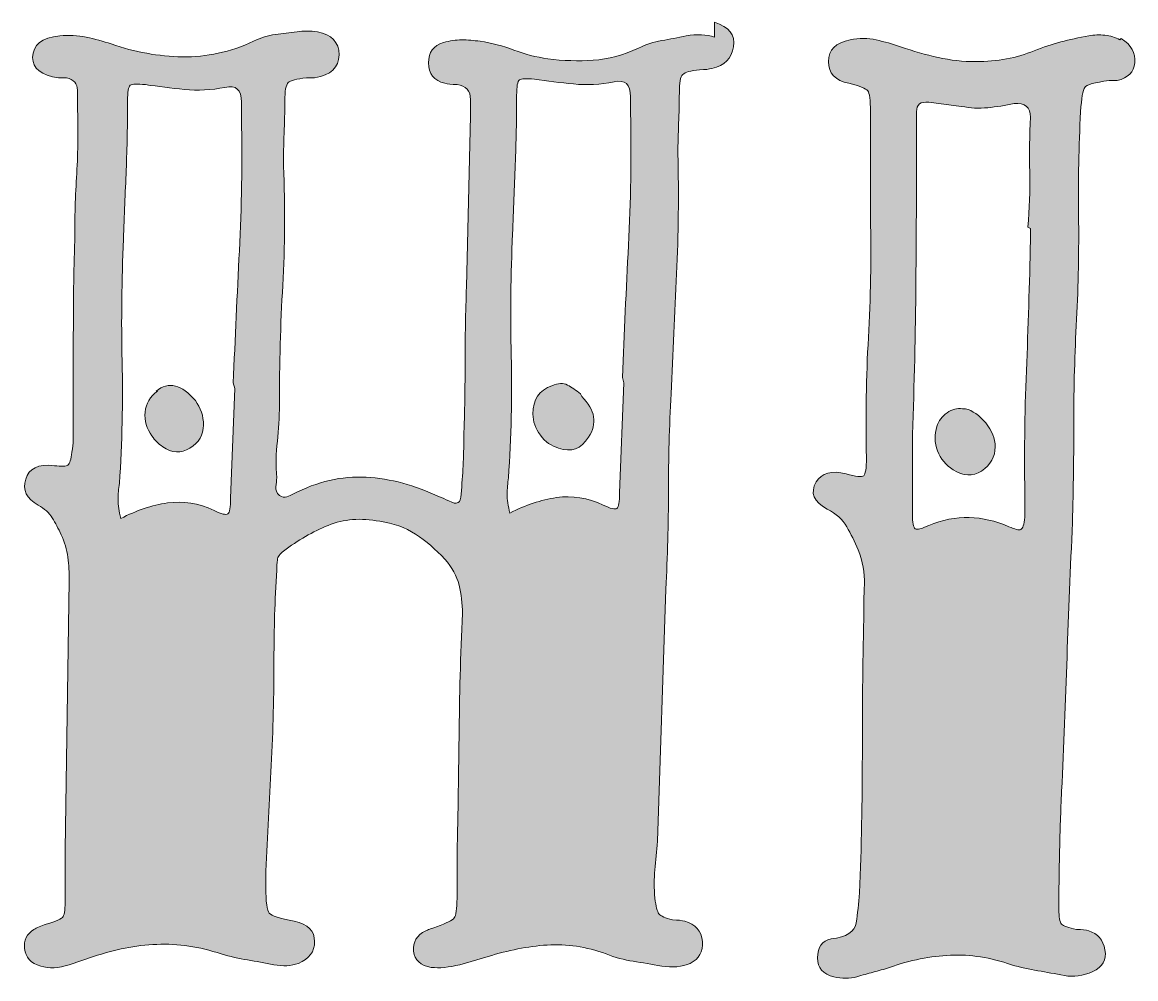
# Model space of a CAD drawing. Header units: inches. Extents: x 29 to 1051, y -1025 to -55.
# Drawn here: x 836.5 to 932.3, y -629.7 to -547.5 of the extents above; entities that cross this region are included whole.
import ezdxf

# ---------------------------------------------------------------- set-up
doc = ezdxf.new("R2010")
doc.units = ezdxf.units.IN
doc.header["$MEASUREMENT"] = 0
doc.layers.add('Layer 1', color=7, linetype='Continuous')

# ---------------------------------------------------------------- blocks, each defined once
blk = doc.blocks.new('block 2')
at = {"layer": 'Layer 1', "true_color": 0x71020c}
h = blk.add_hatch(color=16, dxfattribs=at)
h.dxf.hatch_style = 2
edge = h.paths.add_edge_path()
edge.add_spline(control_points=[(858.2, -628.531), (858.977, -628.688), (859.676, -628.647), (860.298, -628.413), (861.231, -628.026), (861.699, -627.404), (861.699, -626.549), (861.699, -625.616), (861.116, -625.032), (859.948, -624.798), (858.705, -624.567), (857.984, -624.332), (857.791, -624.098), (857.597, -623.867), (857.5, -623.127), (857.5, -621.885), (857.5, -621.885), (857.5, -620.483), (857.5, -620.483), (857.656, -617.452), (857.809, -614.42), (857.965, -611.389), (858.122, -608.357), (858.2, -605.323), (858.2, -602.291), (858.2, -600.971), (858.218, -599.688), (858.259, -598.445), (858.296, -597.2), (858.356, -595.92), (858.434, -594.596), (858.434, -594.287), (858.452, -593.993), (858.49, -593.722), (858.531, -593.45), (858.705, -593.197), (859.014, -592.963), (860.26, -592.03), (861.54, -591.293), (862.864, -590.746), (864.184, -590.203), (865.664, -590.088), (867.297, -590.397), (868.461, -590.553), (869.492, -590.921), (870.385, -591.505), (871.277, -592.089), (872.114, -592.807), (872.895, -593.662), (873.516, -594.362), (873.922, -595.102), (874.118, -595.879), (874.312, -596.656), (874.409, -597.471), (874.409, -598.327), (874.253, -601.904), (874.156, -605.46), (874.118, -608.997), (874.078, -612.535), (874.019, -616.094), (873.944, -619.668), (873.944, -619.668), (873.944, -622.815), (873.944, -622.815), (873.944, -623.749), (873.866, -624.314), (873.709, -624.507), (873.553, -624.704), (873.048, -624.957), (872.192, -625.266), (871.727, -625.422), (871.415, -625.537), (871.262, -625.616), (870.481, -626.006), (870.132, -626.59), (870.21, -627.364), (870.288, -628.141), (870.794, -628.609), (871.727, -628.762), (872.426, -628.844), (873.244, -628.762), (874.175, -628.531), (874.175, -628.531), (876.625, -627.832), (876.625, -627.832), (878.333, -627.289), (880.025, -626.955), (881.699, -626.839), (883.369, -626.724), (885.061, -626.977), (886.772, -627.598), (887.546, -627.91), (888.323, -628.122), (889.104, -628.238), (889.878, -628.357), (890.696, -628.494), (891.551, -628.647), (892.485, -628.803), (893.3, -628.725), (894.002, -628.413), (894.776, -628.026), (895.126, -627.404), (895.051, -626.549), (894.973, -625.616), (894.467, -625.032), (893.534, -624.798), (893.3, -624.723), (892.95, -624.682), (892.485, -624.682), (891.86, -624.526), (891.473, -624.351), (891.317, -624.158), (891.161, -623.964), (891.046, -623.518), (890.968, -622.815), (890.89, -621.963), (890.89, -621.145), (890.968, -620.368), (891.046, -619.59), (891.124, -618.775), (891.202, -617.92), (891.202, -617.92), (891.901, -596.229), (891.901, -596.229), (892.057, -593.428), (892.135, -590.631), (892.135, -587.831), (892.135, -585.033), (892.21, -582.236), (892.369, -579.436), (892.522, -575.937), (892.678, -572.497), (892.835, -569.114), (892.991, -565.733), (893.028, -562.293), (892.95, -558.795), (892.95, -557.939), (892.969, -557.065), (893.009, -556.171), (893.047, -555.278), (893.069, -554.402), (893.069, -553.547), (893.069, -552.691), (893.165, -552.167), (893.359, -551.972), (893.553, -551.78), (894.04, -551.642), (894.817, -551.564), (895.282, -551.564), (895.635, -551.525), (895.866, -551.447), (896.956, -551.215), (897.577, -550.593), (897.733, -549.582), (897.886, -548.572), (897.343, -547.873), (896.1, -547.482), (896.1, -547.482), (896.1, -548.766), (896.1, -548.766), (895.401, -548.531), (894.583, -548.494), (893.649, -548.648), (892.95, -548.806), (892.251, -548.94), (891.551, -549.057), (890.852, -549.173), (890.19, -549.388), (889.569, -549.697), (888.245, -550.322), (886.947, -550.672), (885.663, -550.748), (884.38, -550.826), (883.078, -550.789), (881.755, -550.631), (880.746, -550.476), (879.772, -550.224), (878.842, -549.874), (877.908, -549.523), (876.934, -549.271), (875.926, -549.115), (875.38, -549.039), (874.855, -548.998), (874.349, -548.998), (873.844, -548.998), (873.319, -549.076), (872.776, -549.232), (871.921, -549.465), (871.493, -550.049), (871.493, -550.981), (871.493, -551.914), (871.961, -552.496), (872.895, -552.73), (873.126, -552.808), (873.475, -552.848), (873.944, -552.848), (874.718, -552.926), (875.108, -553.353), (875.108, -554.129), (875.108, -554.129), (875.108, -555.529), (875.108, -555.529), (875.108, -555.529), (874.758, -570.223), (874.758, -570.223), (874.68, -572.4), (874.643, -574.558), (874.643, -576.695), (874.643, -578.835), (874.602, -580.993), (874.527, -583.166), (874.527, -584.022), (874.506, -584.84), (874.468, -585.617), (874.428, -586.394), (874.368, -587.209), (874.293, -588.065), (874.293, -588.842), (873.944, -589.039), (873.244, -588.648), (872.932, -588.492), (872.66, -588.377), (872.426, -588.299), (870.328, -587.287), (868.227, -586.725), (866.129, -586.607), (864.031, -586.491), (861.93, -586.978), (859.832, -588.065), (859.676, -588.143), (859.501, -588.221), (859.308, -588.299), (859.111, -588.377), (858.899, -588.339), (858.665, -588.18), (858.434, -587.949), (858.334, -587.696), (858.374, -587.425), (858.412, -587.153), (858.434, -586.9), (858.434, -586.666), (858.356, -585.576), (858.374, -584.528), (858.49, -583.516), (858.609, -582.508), (858.665, -581.459), (858.665, -580.369), (858.665, -576.869), (858.762, -573.449), (858.958, -570.106), (859.152, -566.764), (859.171, -563.342), (859.014, -559.844), (859.014, -558.91), (859.033, -557.978), (859.074, -557.045), (859.111, -556.112), (859.133, -555.18), (859.133, -554.246), (859.133, -553.392), (859.23, -552.866), (859.423, -552.673), (859.617, -552.479), (860.141, -552.342), (861, -552.264), (861, -552.264), (861.699, -552.264), (861.699, -552.264), (863.098, -552.031), (863.797, -551.371), (863.797, -550.281), (863.797, -549.193), (863.173, -548.531), (861.93, -548.299), (861.309, -548.222), (860.725, -548.222), (860.182, -548.299), (859.558, -548.377), (858.936, -548.455), (858.315, -548.531), (857.694, -548.611), (857.073, -548.806), (856.451, -549.115), (854.428, -550.049), (852.387, -550.497), (850.329, -550.456), (848.269, -550.419), (846.227, -550.049), (844.207, -549.348), (843.505, -549.115), (842.787, -548.922), (842.05, -548.766), (841.31, -548.611), (840.551, -548.572), (839.774, -548.648), (838.219, -548.806), (837.442, -549.427), (837.442, -550.514), (837.442, -551.447), (838.179, -552.031), (839.658, -552.264), (839.658, -552.264), (840.358, -552.264), (840.358, -552.264), (840.979, -552.42), (841.291, -552.771), (841.291, -553.313), (841.291, -553.313), (841.291, -554.713), (841.291, -554.713), (841.366, -556.656), (841.347, -558.581), (841.232, -560.485), (841.116, -562.391), (841.057, -564.316), (841.057, -566.258), (840.979, -568.98), (840.941, -571.662), (840.941, -574.305), (840.941, -576.947), (840.941, -579.632), (840.941, -582.348), (840.941, -582.742), (840.941, -583.091), (840.941, -583.4), (840.941, -583.71), (840.901, -584.062), (840.823, -584.449), (840.745, -585.071), (840.629, -585.442), (840.473, -585.558), (840.317, -585.673), (839.93, -585.695), (839.309, -585.617), (837.907, -585.461), (837.092, -585.848), (836.858, -586.782), (836.549, -587.715), (836.899, -588.455), (837.907, -588.998), (838.45, -589.31), (838.859, -589.679), (839.134, -590.106), (839.405, -590.534), (839.658, -591.021), (839.892, -591.564), (840.202, -592.186), (840.395, -592.829), (840.473, -593.488), (840.551, -594.149), (840.592, -594.83), (840.592, -595.529), (840.592, -595.529), (840.242, -618.619), (840.242, -618.619), (840.242, -618.619), (840.242, -622.815), (840.242, -622.815), (840.242, -623.674), (840.183, -624.198), (840.067, -624.392), (839.949, -624.585), (839.462, -624.798), (838.609, -625.032), (838.141, -625.188), (837.791, -625.344), (837.557, -625.5), (836.936, -625.887), (836.664, -626.43), (836.742, -627.133), (836.817, -627.91), (837.286, -628.413), (838.141, -628.647), (838.84, -628.881), (839.658, -628.844), (840.592, -628.531), (840.592, -628.531), (842.69, -627.832), (842.69, -627.832), (844.479, -627.211), (846.286, -626.861), (848.113, -626.78), (849.939, -626.705), (851.787, -626.977), (853.651, -627.598), (854.428, -627.832), (855.187, -628.007), (855.927, -628.122), (856.664, -628.238), (857.422, -628.375), (858.2, -628.531)], knot_values=[0, 0, 0, 0, 1, 1, 1, 2, 2, 2, 3, 3, 3, 4, 4, 4, 5, 5, 5, 6, 6, 6, 7, 7, 7, 8, 8, 8, 9, 9, 9, 10, 10, 10, 11, 11, 11, 12, 12, 12, 13, 13, 13, 14, 14, 14, 15, 15, 15, 16, 16, 16, 17, 17, 17, 18, 18, 18, 19, 19, 19, 20, 20, 20, 21, 21, 21, 22, 22, 22, 23, 23, 23, 24, 24, 24, 25, 25, 25, 26, 26, 26, 27, 27, 27, 28, 28, 28, 29, 29, 29, 30, 30, 30, 31, 31, 31, 32, 32, 32, 33, 33, 33, 34, 34, 34, 35, 35, 35, 36, 36, 36, 37, 37, 37, 38, 38, 38, 39, 39, 39, 40, 40, 40, 41, 41, 41, 42, 42, 42, 43, 43, 43, 44, 44, 44, 45, 45, 45, 46, 46, 46, 47, 47, 47, 48, 48, 48, 49, 49, 49, 50, 50, 50, 51, 51, 51, 52, 52, 52, 53, 53, 53, 54, 54, 54, 55, 55, 55, 56, 56, 56, 57, 57, 57, 58, 58, 58, 59, 59, 59, 60, 60, 60, 61, 61, 61, 62, 62, 62, 63, 63, 63, 64, 64, 64, 65, 65, 65, 66, 66, 66, 67, 67, 67, 68, 68, 68, 69, 69, 69, 70, 70, 70, 71, 71, 71, 72, 72, 72, 73, 73, 73, 74, 74, 74, 75, 75, 75, 76, 76, 76, 77, 77, 77, 78, 78, 78, 79, 79, 79, 80, 80, 80, 81, 81, 81, 82, 82, 82, 83, 83, 83, 84, 84, 84, 85, 85, 85, 86, 86, 86, 87, 87, 87, 88, 88, 88, 89, 89, 89, 90, 90, 90, 91, 91, 91, 92, 92, 92, 93, 93, 93, 94, 94, 94, 95, 95, 95, 96, 96, 96, 97, 97, 97, 98, 98, 98, 99, 99, 99, 100, 100, 100, 101, 101, 101, 102, 102, 102, 103, 103, 103, 104, 104, 104, 105, 105, 105, 106, 106, 106, 107, 107, 107, 108, 108, 108, 109, 109, 109, 110, 110, 110, 111, 111, 111, 112, 112, 112, 113, 113, 113, 114, 114, 114, 115, 115, 115, 116, 116, 116, 117, 117, 117, 118, 118, 118, 119, 119, 119, 120, 120, 120, 121, 121, 121, 122, 122, 122, 123, 123, 123, 124, 124, 124, 125, 125, 125, 126, 126, 126, 127, 127, 127, 128, 128, 128, 129, 129, 129, 130, 130, 130, 130], degree=3, periodic=1)
edge = h.paths.add_edge_path()
edge.add_spline(control_points=[(878.374, -586.666), (878.608, -583.166), (878.683, -579.67), (878.608, -576.17), (878.53, -572.672), (878.567, -569.174), (878.723, -565.674), (878.801, -563.654), (878.879, -561.672), (878.957, -559.727), (879.032, -557.785), (879.073, -555.802), (879.073, -553.779), (879.073, -553.004), (879.151, -552.556), (879.31, -552.439), (879.466, -552.321), (879.9, -552.304), (880.609, -552.381), (881.708, -552.537), (882.832, -552.673), (883.971, -552.788), (885.114, -552.905), (886.272, -552.848), (887.455, -552.613), (888.398, -552.381), (888.87, -552.808), (888.87, -553.896), (888.87, -553.896), (888.87, -555.295), (888.87, -555.295), (888.948, -559.105), (888.888, -562.896), (888.695, -566.665), (888.501, -570.438), (888.323, -574.228), (888.17, -578.035), (888.17, -578.035), (888.286, -578.502), (888.286, -578.502), (888.286, -578.502), (887.936, -587.949), (887.936, -587.949), (887.936, -588.727), (887.855, -589.173), (887.699, -589.288), (887.543, -589.407), (887.149, -589.31), (886.522, -588.998), (885.183, -588.377), (883.843, -588.165), (882.504, -588.355), (881.168, -588.552), (879.832, -588.998), (878.492, -589.697), (878.336, -589.076), (878.258, -588.53), (878.258, -588.065), (878.258, -587.6), (878.296, -587.131), (878.374, -586.666)], knot_values=[0, 0, 0, 0, 1, 1, 1, 2, 2, 2, 3, 3, 3, 4, 4, 4, 5, 5, 5, 6, 6, 6, 7, 7, 7, 8, 8, 8, 9, 9, 9, 10, 10, 10, 11, 11, 11, 12, 12, 12, 13, 13, 13, 14, 14, 14, 15, 15, 15, 16, 16, 16, 17, 17, 17, 18, 18, 18, 19, 19, 19, 20, 20, 20, 20], degree=3, periodic=1)
edge = h.paths.add_edge_path()
edge.add_spline(control_points=[(855.228, -567.132), (855.031, -570.905), (854.856, -574.693), (854.7, -578.502), (854.7, -578.502), (854.819, -578.97), (854.819, -578.97), (854.819, -578.97), (854.469, -588.414), (854.469, -588.414), (854.469, -589.192), (854.388, -589.638), (854.232, -589.757), (854.076, -589.872), (853.682, -589.776), (853.052, -589.463), (851.712, -588.842), (850.373, -588.63), (849.037, -588.823), (847.697, -589.017), (846.361, -589.463), (845.025, -590.163), (844.866, -589.541), (844.788, -588.998), (844.788, -588.53), (844.788, -588.065), (844.828, -587.6), (844.906, -587.131), (845.137, -583.635), (845.215, -580.135), (845.137, -576.637), (845.059, -573.139), (845.1, -569.639), (845.256, -566.141), (845.331, -564.121), (845.409, -562.138), (845.487, -560.193), (845.565, -558.252), (845.606, -556.269), (845.606, -554.246), (845.606, -553.47), (845.684, -553.022), (845.84, -552.905), (845.996, -552.788), (846.43, -552.771), (847.139, -552.848), (848.241, -553.004), (849.361, -553.138), (850.504, -553.255), (851.644, -553.372), (852.805, -553.313), (853.985, -553.08), (854.928, -552.848), (855.402, -553.275), (855.402, -554.363), (855.402, -554.363), (855.402, -555.762), (855.402, -555.762), (855.477, -559.572), (855.418, -563.362), (855.228, -567.132)], knot_values=[0, 0, 0, 0, 1, 1, 1, 2, 2, 2, 3, 3, 3, 4, 4, 4, 5, 5, 5, 6, 6, 6, 7, 7, 7, 8, 8, 8, 9, 9, 9, 10, 10, 10, 11, 11, 11, 12, 12, 12, 13, 13, 13, 14, 14, 14, 15, 15, 15, 16, 16, 16, 17, 17, 17, 18, 18, 18, 19, 19, 19, 20, 20, 20, 20], degree=3, periodic=1)
h = blk.add_hatch(color=16, dxfattribs=at)
h.dxf.hatch_style = 2
edge = h.paths.add_edge_path()
edge.add_spline(control_points=[(930.966, -548.998), (930.576, -548.766), (930.151, -548.63), (929.683, -548.591), (929.218, -548.552), (928.753, -548.572), (928.284, -548.648), (927.426, -548.806), (926.627, -548.981), (925.884, -549.173), (925.14, -549.368), (924.379, -549.621), (923.598, -549.932), (922.112, -550.554), (920.433, -550.865), (918.556, -550.865), (917.464, -550.865), (916.387, -550.748), (915.334, -550.514), (914.276, -550.281), (913.202, -549.972), (912.106, -549.582), (911.404, -549.348), (910.701, -549.156), (909.999, -548.998), (909.293, -548.844), (908.55, -548.844), (907.77, -548.998), (906.518, -549.232), (905.894, -549.855), (905.894, -550.865), (905.894, -551.875), (906.477, -552.496), (907.645, -552.73), (908.575, -552.963), (909.119, -553.178), (909.275, -553.372), (909.431, -553.567), (909.509, -554.17), (909.509, -555.18), (909.509, -555.18), (909.509, -564.275), (909.509, -564.275), (909.587, -567.774), (909.528, -571.214), (909.334, -574.595), (909.14, -577.978), (909.081, -581.418), (909.159, -584.915), (909.159, -585.848), (909.081, -586.373), (908.925, -586.491), (908.769, -586.607), (908.266, -586.547), (907.411, -586.316), (906.165, -586.007), (905.31, -586.238), (904.845, -587.016), (904.301, -587.949), (904.611, -588.727), (905.778, -589.348), (906.552, -589.738), (907.117, -590.244), (907.467, -590.865), (907.82, -591.486), (908.148, -592.145), (908.46, -592.848), (908.847, -593.856), (909.022, -594.849), (908.984, -595.82), (908.944, -596.794), (908.925, -597.783), (908.925, -598.795), (908.847, -602.76), (908.81, -606.684), (908.81, -610.571), (908.81, -614.461), (908.732, -618.385), (908.575, -622.35), (908.497, -623.283), (908.401, -624.139), (908.285, -624.916), (908.17, -625.694), (907.448, -626.159), (906.128, -626.315), (905.35, -626.471), (904.96, -627.014), (904.96, -627.948), (904.96, -628.803), (905.428, -629.346), (906.362, -629.58), (907.061, -629.736), (907.72, -629.736), (908.344, -629.58), (908.81, -629.424), (909.275, -629.29), (909.743, -629.171), (910.208, -629.056), (910.676, -628.922), (911.142, -628.762), (912.931, -628.141), (914.679, -627.792), (916.39, -627.713), (918.097, -627.639), (919.849, -627.91), (921.638, -628.531), (922.415, -628.762), (923.171, -628.937), (923.91, -629.056), (924.65, -629.171), (925.409, -629.309), (926.186, -629.465), (926.961, -629.621), (927.779, -629.502), (928.634, -629.115), (929.489, -628.725), (929.839, -628.104), (929.683, -627.248), (929.527, -626.393), (929.062, -625.85), (928.284, -625.616), (928.05, -625.537), (927.7, -625.5), (927.235, -625.5), (926.536, -625.344), (926.108, -625.188), (925.952, -625.032), (925.796, -624.879), (925.718, -624.448), (925.718, -623.749), (925.718, -622.041), (925.737, -620.349), (925.777, -618.675), (925.815, -617.005), (925.874, -615.316), (925.952, -613.605), (926.13, -609.719), (926.283, -605.869), (926.417, -602.057), (926.552, -598.252), (926.708, -594.402), (926.886, -590.512), (926.961, -587.559), (927.001, -584.646), (927.001, -581.768), (927.001, -578.892), (927.079, -575.976), (927.235, -573.022), (927.391, -570.068), (927.448, -567.095), (927.41, -564.101), (927.37, -561.108), (927.429, -558.135), (927.585, -555.18), (927.66, -554.014), (927.779, -553.313), (927.935, -553.08), (928.091, -552.848), (928.79, -552.654), (930.033, -552.496), (930.033, -552.496), (930.735, -552.496), (930.735, -552.496), (931.665, -552.264), (932.171, -551.76), (932.249, -550.981), (932.327, -550.127), (931.937, -549.427), (931.085, -548.883), (931.085, -548.883), (930.966, -548.998), (930.966, -548.998)], knot_values=[0, 0, 0, 0, 1, 1, 1, 2, 2, 2, 3, 3, 3, 4, 4, 4, 5, 5, 5, 6, 6, 6, 7, 7, 7, 8, 8, 8, 9, 9, 9, 10, 10, 10, 11, 11, 11, 12, 12, 12, 13, 13, 13, 14, 14, 14, 15, 15, 15, 16, 16, 16, 17, 17, 17, 18, 18, 18, 19, 19, 19, 20, 20, 20, 21, 21, 21, 22, 22, 22, 23, 23, 23, 24, 24, 24, 25, 25, 25, 26, 26, 26, 27, 27, 27, 28, 28, 28, 29, 29, 29, 30, 30, 30, 31, 31, 31, 32, 32, 32, 33, 33, 33, 34, 34, 34, 35, 35, 35, 36, 36, 36, 37, 37, 37, 38, 38, 38, 39, 39, 39, 40, 40, 40, 41, 41, 41, 42, 42, 42, 43, 43, 43, 44, 44, 44, 45, 45, 45, 46, 46, 46, 47, 47, 47, 48, 48, 48, 49, 49, 49, 50, 50, 50, 51, 51, 51, 52, 52, 52, 53, 53, 53, 54, 54, 54, 55, 55, 55, 56, 56, 56, 57, 57, 57, 57], degree=3, periodic=1)
edge = h.paths.add_edge_path()
edge.add_spline(control_points=[(923.27, -565.209), (923.27, -565.209), (923.27, -566.258), (923.27, -566.258), (923.192, -569.99), (923.074, -573.721), (922.921, -577.453), (922.765, -581.184), (922.724, -584.915), (922.802, -588.648), (922.802, -588.648), (922.802, -590.047), (922.802, -590.047), (922.724, -590.672), (922.609, -591.021), (922.452, -591.096), (922.296, -591.174), (921.947, -591.096), (921.404, -590.865), (919.149, -589.854), (916.855, -589.813), (914.523, -590.746), (913.901, -591.059), (913.511, -591.155), (913.358, -591.04), (913.202, -590.921), (913.124, -590.512), (913.124, -589.813), (913.124, -589.813), (913.124, -582.935), (913.124, -582.935), (913.28, -578.66), (913.377, -574.286), (913.418, -569.814), (913.455, -565.345), (913.474, -560.816), (913.474, -556.229), (913.474, -556.229), (913.474, -555.18), (913.474, -555.18), (913.474, -554.558), (913.823, -554.287), (914.523, -554.363), (914.523, -554.363), (917.323, -554.713), (917.323, -554.713), (918.097, -554.869), (918.856, -554.908), (919.596, -554.83), (920.336, -554.753), (921.091, -554.636), (921.872, -554.479), (922.802, -554.402), (923.27, -554.791), (923.27, -555.646), (923.192, -557.201), (923.171, -558.776), (923.211, -560.368), (923.249, -561.964), (923.192, -563.537), (923.036, -565.092), (923.036, -565.092), (923.27, -565.209), (923.27, -565.209)], knot_values=[0, 0, 0, 0, 1, 1, 1, 2, 2, 2, 3, 3, 3, 4, 4, 4, 5, 5, 5, 6, 6, 6, 7, 7, 7, 8, 8, 8, 9, 9, 9, 10, 10, 10, 11, 11, 11, 12, 12, 12, 13, 13, 13, 14, 14, 14, 15, 15, 15, 16, 16, 16, 17, 17, 17, 18, 18, 18, 19, 19, 19, 20, 20, 20, 21, 21, 21, 21], degree=3, periodic=1)
h = blk.add_hatch(color=16, dxfattribs=at)
h.dxf.hatch_style = 2
edge = h.paths.add_edge_path()
edge.add_spline(control_points=[(848.053, -579.201), (848.053, -579.201), (848.172, -579.201), (848.172, -579.201), (847.548, -579.67), (847.198, -580.272), (847.12, -581.009), (847.042, -581.749), (847.238, -582.43), (847.704, -583.051), (847.938, -583.441), (848.247, -583.75), (848.637, -583.984), (849.414, -584.528), (850.192, -584.565), (850.969, -584.1), (851.747, -583.635), (852.137, -582.973), (852.137, -582.117), (852.137, -581.343), (851.903, -580.644), (851.437, -580.019), (850.27, -578.619), (849.143, -578.348), (848.053, -579.201)], knot_values=[0, 0, 0, 0, 1, 1, 1, 2, 2, 2, 3, 3, 3, 4, 4, 4, 5, 5, 5, 6, 6, 6, 7, 7, 7, 8, 8, 8, 8], degree=3, periodic=1)
h = blk.add_hatch(color=16, dxfattribs=at)
h.dxf.hatch_style = 2
edge = h.paths.add_edge_path()
edge.add_spline(control_points=[(882.688, -584.1), (883.778, -584.49), (884.63, -584.178), (885.254, -583.166), (886.032, -581.999), (885.838, -580.834), (884.671, -579.67), (884.671, -579.67), (884.555, -579.436), (884.555, -579.436), (884.165, -579.127), (883.796, -578.872), (883.447, -578.677), (883.097, -578.483), (882.648, -578.502), (882.104, -578.736), (881.015, -579.127), (880.475, -579.941), (880.475, -581.184), (880.475, -581.808), (880.687, -582.411), (881.115, -582.992), (881.542, -583.575), (882.067, -583.947), (882.688, -584.1)], knot_values=[0, 0, 0, 0, 1, 1, 1, 2, 2, 2, 3, 3, 3, 4, 4, 4, 5, 5, 5, 6, 6, 6, 7, 7, 7, 8, 8, 8, 8], degree=3, periodic=1)
h = blk.add_hatch(color=16, dxfattribs=at)
h.dxf.hatch_style = 2
edge = h.paths.add_edge_path()
edge.add_spline(control_points=[(917.673, -580.719), (917.673, -580.719), (917.439, -580.719), (917.439, -580.719), (916.973, -580.644), (916.524, -580.756), (916.099, -581.068), (915.668, -581.381), (915.378, -581.768), (915.222, -582.236), (914.991, -582.935), (915.01, -583.635), (915.281, -584.334), (915.553, -585.033), (915.999, -585.576), (916.624, -585.967), (917.476, -586.51), (918.294, -586.547), (919.071, -586.082), (919.849, -585.539), (920.239, -584.84), (920.239, -583.984), (920.239, -583.285), (919.964, -582.604), (919.421, -581.943), (918.878, -581.281), (918.294, -580.875), (917.673, -580.719)], knot_values=[0, 0, 0, 0, 1, 1, 1, 2, 2, 2, 3, 3, 3, 4, 4, 4, 5, 5, 5, 6, 6, 6, 7, 7, 7, 8, 8, 8, 9, 9, 9, 9], degree=3, periodic=1)
at = {"layer": 'Layer 1', "lineweight": 0}
for points, knots in [([(858.2, -628.531), (858.977, -628.688), (859.676, -628.647), (860.298, -628.413), (861.231, -628.026), (861.699, -627.404), (861.699, -626.549), (861.699, -625.616), (861.116, -625.032), (859.948, -624.798), (858.705, -624.567), (857.984, -624.332), (857.791, -624.098), (857.597, -623.867), (857.5, -623.127), (857.5, -621.885), (857.5, -621.885), (857.5, -620.483), (857.5, -620.483), (857.656, -617.452), (857.809, -614.42), (857.965, -611.389), (858.122, -608.357), (858.2, -605.323), (858.2, -602.291), (858.2, -600.971), (858.218, -599.688), (858.259, -598.445), (858.296, -597.2), (858.356, -595.92), (858.434, -594.596), (858.434, -594.287), (858.452, -593.993), (858.49, -593.722), (858.531, -593.45), (858.705, -593.197), (859.014, -592.963), (860.26, -592.03), (861.54, -591.293), (862.864, -590.746), (864.184, -590.203), (865.664, -590.088), (867.297, -590.397), (868.461, -590.553), (869.492, -590.921), (870.385, -591.505), (871.277, -592.089), (872.114, -592.807), (872.895, -593.662), (873.516, -594.362), (873.922, -595.102), (874.118, -595.879), (874.312, -596.656), (874.409, -597.471), (874.409, -598.327), (874.253, -601.904), (874.156, -605.46), (874.118, -608.997), (874.078, -612.535), (874.019, -616.094), (873.944, -619.668), (873.944, -619.668), (873.944, -622.815), (873.944, -622.815), (873.944, -623.749), (873.866, -624.314), (873.709, -624.507), (873.553, -624.704), (873.048, -624.957), (872.192, -625.266), (871.727, -625.422), (871.415, -625.537), (871.262, -625.616), (870.481, -626.006), (870.132, -626.59), (870.21, -627.364), (870.288, -628.141), (870.794, -628.609), (871.727, -628.762), (872.426, -628.844), (873.244, -628.762), (874.175, -628.531), (874.175, -628.531), (876.625, -627.832), (876.625, -627.832), (878.333, -627.289), (880.025, -626.955), (881.699, -626.839), (883.369, -626.724), (885.061, -626.977), (886.772, -627.598), (887.546, -627.91), (888.323, -628.122), (889.104, -628.238), (889.878, -628.357), (890.696, -628.494), (891.551, -628.647), (892.485, -628.803), (893.3, -628.725), (894.002, -628.413), (894.776, -628.026), (895.126, -627.404), (895.051, -626.549), (894.973, -625.616), (894.467, -625.032), (893.534, -624.798), (893.3, -624.723), (892.95, -624.682), (892.485, -624.682), (891.86, -624.526), (891.473, -624.351), (891.317, -624.158), (891.161, -623.964), (891.046, -623.518), (890.968, -622.815), (890.89, -621.963), (890.89, -621.145), (890.968, -620.368), (891.046, -619.59), (891.124, -618.775), (891.202, -617.92), (891.202, -617.92), (891.901, -596.229), (891.901, -596.229), (892.057, -593.428), (892.135, -590.631), (892.135, -587.831), (892.135, -585.033), (892.21, -582.236), (892.369, -579.436), (892.522, -575.937), (892.678, -572.497), (892.835, -569.114), (892.991, -565.733), (893.028, -562.293), (892.95, -558.795), (892.95, -557.939), (892.969, -557.065), (893.009, -556.171), (893.047, -555.278), (893.069, -554.402), (893.069, -553.547), (893.069, -552.691), (893.165, -552.167), (893.359, -551.972), (893.553, -551.78), (894.04, -551.642), (894.817, -551.564), (895.282, -551.564), (895.635, -551.525), (895.866, -551.447), (896.956, -551.215), (897.577, -550.593), (897.733, -549.582), (897.886, -548.572), (897.343, -547.873), (896.1, -547.482), (896.1, -547.482), (896.1, -548.766), (896.1, -548.766), (895.401, -548.531), (894.583, -548.494), (893.649, -548.648), (892.95, -548.806), (892.251, -548.94), (891.551, -549.057), (890.852, -549.173), (890.19, -549.388), (889.569, -549.697), (888.245, -550.322), (886.947, -550.672), (885.663, -550.748), (884.38, -550.826), (883.078, -550.789), (881.755, -550.631), (880.746, -550.476), (879.772, -550.224), (878.842, -549.874), (877.908, -549.523), (876.934, -549.271), (875.926, -549.115), (875.38, -549.039), (874.855, -548.998), (874.349, -548.998), (873.844, -548.998), (873.319, -549.076), (872.776, -549.232), (871.921, -549.465), (871.493, -550.049), (871.493, -550.981), (871.493, -551.914), (871.961, -552.496), (872.895, -552.73), (873.126, -552.808), (873.475, -552.848), (873.944, -552.848), (874.718, -552.926), (875.108, -553.353), (875.108, -554.129), (875.108, -554.129), (875.108, -555.529), (875.108, -555.529), (875.108, -555.529), (874.758, -570.223), (874.758, -570.223), (874.68, -572.4), (874.643, -574.558), (874.643, -576.695), (874.643, -578.835), (874.602, -580.993), (874.527, -583.166), (874.527, -584.022), (874.506, -584.84), (874.468, -585.617), (874.428, -586.394), (874.368, -587.209), (874.293, -588.065), (874.293, -588.842), (873.944, -589.039), (873.244, -588.648), (872.932, -588.492), (872.66, -588.377), (872.426, -588.299), (870.328, -587.287), (868.227, -586.725), (866.129, -586.607), (864.031, -586.491), (861.93, -586.978), (859.832, -588.065), (859.676, -588.143), (859.501, -588.221), (859.308, -588.299), (859.111, -588.377), (858.899, -588.339), (858.665, -588.18), (858.434, -587.949), (858.334, -587.696), (858.374, -587.425), (858.412, -587.153), (858.434, -586.9), (858.434, -586.666), (858.356, -585.576), (858.374, -584.528), (858.49, -583.516), (858.609, -582.508), (858.665, -581.459), (858.665, -580.369), (858.665, -576.869), (858.762, -573.449), (858.958, -570.106), (859.152, -566.764), (859.171, -563.342), (859.014, -559.844), (859.014, -558.91), (859.033, -557.978), (859.074, -557.045), (859.111, -556.112), (859.133, -555.18), (859.133, -554.246), (859.133, -553.392), (859.23, -552.866), (859.423, -552.673), (859.617, -552.479), (860.141, -552.342), (861, -552.264), (861, -552.264), (861.699, -552.264), (861.699, -552.264), (863.098, -552.031), (863.797, -551.371), (863.797, -550.281), (863.797, -549.193), (863.173, -548.531), (861.93, -548.299), (861.309, -548.222), (860.725, -548.222), (860.182, -548.299), (859.558, -548.377), (858.936, -548.455), (858.315, -548.531), (857.694, -548.611), (857.073, -548.806), (856.451, -549.115), (854.428, -550.049), (852.387, -550.497), (850.329, -550.456), (848.269, -550.419), (846.227, -550.049), (844.207, -549.348), (843.505, -549.115), (842.787, -548.922), (842.05, -548.766), (841.31, -548.611), (840.551, -548.572), (839.774, -548.648), (838.219, -548.806), (837.442, -549.427), (837.442, -550.514), (837.442, -551.447), (838.179, -552.031), (839.658, -552.264), (839.658, -552.264), (840.358, -552.264), (840.358, -552.264), (840.979, -552.42), (841.291, -552.771), (841.291, -553.313), (841.291, -553.313), (841.291, -554.713), (841.291, -554.713), (841.366, -556.656), (841.347, -558.581), (841.232, -560.485), (841.116, -562.391), (841.057, -564.316), (841.057, -566.258), (840.979, -568.98), (840.941, -571.662), (840.941, -574.305), (840.941, -576.947), (840.941, -579.632), (840.941, -582.348), (840.941, -582.742), (840.941, -583.091), (840.941, -583.4), (840.941, -583.71), (840.901, -584.062), (840.823, -584.449), (840.745, -585.071), (840.629, -585.442), (840.473, -585.558), (840.317, -585.673), (839.93, -585.695), (839.309, -585.617), (837.907, -585.461), (837.092, -585.848), (836.858, -586.782), (836.549, -587.715), (836.899, -588.455), (837.907, -588.998), (838.45, -589.31), (838.859, -589.679), (839.134, -590.106), (839.405, -590.534), (839.658, -591.021), (839.892, -591.564), (840.202, -592.186), (840.395, -592.829), (840.473, -593.488), (840.551, -594.149), (840.592, -594.83), (840.592, -595.529), (840.592, -595.529), (840.242, -618.619), (840.242, -618.619), (840.242, -618.619), (840.242, -622.815), (840.242, -622.815), (840.242, -623.674), (840.183, -624.198), (840.067, -624.392), (839.949, -624.585), (839.462, -624.798), (838.609, -625.032), (838.141, -625.188), (837.791, -625.344), (837.557, -625.5), (836.936, -625.887), (836.664, -626.43), (836.742, -627.133), (836.817, -627.91), (837.286, -628.413), (838.141, -628.647), (838.84, -628.881), (839.658, -628.844), (840.592, -628.531), (840.592, -628.531), (842.69, -627.832), (842.69, -627.832), (844.479, -627.211), (846.286, -626.861), (848.113, -626.78), (849.939, -626.705), (851.787, -626.977), (853.651, -627.598), (854.428, -627.832), (855.187, -628.007), (855.927, -628.122), (856.664, -628.238), (857.422, -628.375), (858.2, -628.531)], [0, 0, 0, 0, 1, 1, 1, 2, 2, 2, 3, 3, 3, 4, 4, 4, 5, 5, 5, 6, 6, 6, 7, 7, 7, 8, 8, 8, 9, 9, 9, 10, 10, 10, 11, 11, 11, 12, 12, 12, 13, 13, 13, 14, 14, 14, 15, 15, 15, 16, 16, 16, 17, 17, 17, 18, 18, 18, 19, 19, 19, 20, 20, 20, 21, 21, 21, 22, 22, 22, 23, 23, 23, 24, 24, 24, 25, 25, 25, 26, 26, 26, 27, 27, 27, 28, 28, 28, 29, 29, 29, 30, 30, 30, 31, 31, 31, 32, 32, 32, 33, 33, 33, 34, 34, 34, 35, 35, 35, 36, 36, 36, 37, 37, 37, 38, 38, 38, 39, 39, 39, 40, 40, 40, 41, 41, 41, 42, 42, 42, 43, 43, 43, 44, 44, 44, 45, 45, 45, 46, 46, 46, 47, 47, 47, 48, 48, 48, 49, 49, 49, 50, 50, 50, 51, 51, 51, 52, 52, 52, 53, 53, 53, 54, 54, 54, 55, 55, 55, 56, 56, 56, 57, 57, 57, 58, 58, 58, 59, 59, 59, 60, 60, 60, 61, 61, 61, 62, 62, 62, 63, 63, 63, 64, 64, 64, 65, 65, 65, 66, 66, 66, 67, 67, 67, 68, 68, 68, 69, 69, 69, 70, 70, 70, 71, 71, 71, 72, 72, 72, 73, 73, 73, 74, 74, 74, 75, 75, 75, 76, 76, 76, 77, 77, 77, 78, 78, 78, 79, 79, 79, 80, 80, 80, 81, 81, 81, 82, 82, 82, 83, 83, 83, 84, 84, 84, 85, 85, 85, 86, 86, 86, 87, 87, 87, 88, 88, 88, 89, 89, 89, 90, 90, 90, 91, 91, 91, 92, 92, 92, 93, 93, 93, 94, 94, 94, 95, 95, 95, 96, 96, 96, 97, 97, 97, 98, 98, 98, 99, 99, 99, 100, 100, 100, 101, 101, 101, 102, 102, 102, 103, 103, 103, 104, 104, 104, 105, 105, 105, 106, 106, 106, 107, 107, 107, 108, 108, 108, 109, 109, 109, 110, 110, 110, 111, 111, 111, 112, 112, 112, 113, 113, 113, 114, 114, 114, 115, 115, 115, 116, 116, 116, 117, 117, 117, 118, 118, 118, 119, 119, 119, 120, 120, 120, 121, 121, 121, 122, 122, 122, 123, 123, 123, 124, 124, 124, 125, 125, 125, 126, 126, 126, 127, 127, 127, 128, 128, 128, 129, 129, 129, 130, 130, 130, 130]), ([(930.966, -548.998), (930.576, -548.766), (930.151, -548.63), (929.683, -548.591), (929.218, -548.552), (928.753, -548.572), (928.284, -548.648), (927.426, -548.806), (926.627, -548.981), (925.884, -549.173), (925.14, -549.368), (924.379, -549.621), (923.598, -549.932), (922.112, -550.554), (920.433, -550.865), (918.556, -550.865), (917.464, -550.865), (916.387, -550.748), (915.334, -550.514), (914.276, -550.281), (913.202, -549.972), (912.106, -549.582), (911.404, -549.348), (910.701, -549.156), (909.999, -548.998), (909.293, -548.844), (908.55, -548.844), (907.77, -548.998), (906.518, -549.232), (905.894, -549.855), (905.894, -550.865), (905.894, -551.875), (906.477, -552.496), (907.645, -552.73), (908.575, -552.963), (909.119, -553.178), (909.275, -553.372), (909.431, -553.567), (909.509, -554.17), (909.509, -555.18), (909.509, -555.18), (909.509, -564.275), (909.509, -564.275), (909.587, -567.774), (909.528, -571.214), (909.334, -574.595), (909.14, -577.978), (909.081, -581.418), (909.159, -584.915), (909.159, -585.848), (909.081, -586.373), (908.925, -586.491), (908.769, -586.607), (908.266, -586.547), (907.411, -586.316), (906.165, -586.007), (905.31, -586.238), (904.845, -587.016), (904.301, -587.949), (904.611, -588.727), (905.778, -589.348), (906.552, -589.738), (907.117, -590.244), (907.467, -590.865), (907.82, -591.486), (908.148, -592.145), (908.46, -592.848), (908.847, -593.856), (909.022, -594.849), (908.984, -595.82), (908.944, -596.794), (908.925, -597.783), (908.925, -598.795), (908.847, -602.76), (908.81, -606.684), (908.81, -610.571), (908.81, -614.461), (908.732, -618.385), (908.575, -622.35), (908.497, -623.283), (908.401, -624.139), (908.285, -624.916), (908.17, -625.694), (907.448, -626.159), (906.128, -626.315), (905.35, -626.471), (904.96, -627.014), (904.96, -627.948), (904.96, -628.803), (905.428, -629.346), (906.362, -629.58), (907.061, -629.736), (907.72, -629.736), (908.344, -629.58), (908.81, -629.424), (909.275, -629.29), (909.743, -629.171), (910.208, -629.056), (910.676, -628.922), (911.142, -628.762), (912.931, -628.141), (914.679, -627.792), (916.39, -627.713), (918.097, -627.639), (919.849, -627.91), (921.638, -628.531), (922.415, -628.762), (923.171, -628.937), (923.91, -629.056), (924.65, -629.171), (925.409, -629.309), (926.186, -629.465), (926.961, -629.621), (927.779, -629.502), (928.634, -629.115), (929.489, -628.725), (929.839, -628.104), (929.683, -627.248), (929.527, -626.393), (929.062, -625.85), (928.284, -625.616), (928.05, -625.537), (927.7, -625.5), (927.235, -625.5), (926.536, -625.344), (926.108, -625.188), (925.952, -625.032), (925.796, -624.879), (925.718, -624.448), (925.718, -623.749), (925.718, -622.041), (925.737, -620.349), (925.777, -618.675), (925.815, -617.005), (925.874, -615.316), (925.952, -613.605), (926.13, -609.719), (926.283, -605.869), (926.417, -602.057), (926.552, -598.252), (926.708, -594.402), (926.886, -590.512), (926.961, -587.559), (927.001, -584.646), (927.001, -581.768), (927.001, -578.892), (927.079, -575.976), (927.235, -573.022), (927.391, -570.068), (927.448, -567.095), (927.41, -564.101), (927.37, -561.108), (927.429, -558.135), (927.585, -555.18), (927.66, -554.014), (927.779, -553.313), (927.935, -553.08), (928.091, -552.848), (928.79, -552.654), (930.033, -552.496), (930.033, -552.496), (930.735, -552.496), (930.735, -552.496), (931.665, -552.264), (932.171, -551.76), (932.249, -550.981), (932.327, -550.127), (931.937, -549.427), (931.085, -548.883), (931.085, -548.883), (930.966, -548.998), (930.966, -548.998)], [0, 0, 0, 0, 1, 1, 1, 2, 2, 2, 3, 3, 3, 4, 4, 4, 5, 5, 5, 6, 6, 6, 7, 7, 7, 8, 8, 8, 9, 9, 9, 10, 10, 10, 11, 11, 11, 12, 12, 12, 13, 13, 13, 14, 14, 14, 15, 15, 15, 16, 16, 16, 17, 17, 17, 18, 18, 18, 19, 19, 19, 20, 20, 20, 21, 21, 21, 22, 22, 22, 23, 23, 23, 24, 24, 24, 25, 25, 25, 26, 26, 26, 27, 27, 27, 28, 28, 28, 29, 29, 29, 30, 30, 30, 31, 31, 31, 32, 32, 32, 33, 33, 33, 34, 34, 34, 35, 35, 35, 36, 36, 36, 37, 37, 37, 38, 38, 38, 39, 39, 39, 40, 40, 40, 41, 41, 41, 42, 42, 42, 43, 43, 43, 44, 44, 44, 45, 45, 45, 46, 46, 46, 47, 47, 47, 48, 48, 48, 49, 49, 49, 50, 50, 50, 51, 51, 51, 52, 52, 52, 53, 53, 53, 54, 54, 54, 55, 55, 55, 56, 56, 56, 57, 57, 57, 57]), ([(878.374, -586.666), (878.608, -583.166), (878.683, -579.67), (878.608, -576.17), (878.53, -572.672), (878.567, -569.174), (878.723, -565.674), (878.801, -563.654), (878.879, -561.672), (878.957, -559.727), (879.032, -557.785), (879.073, -555.802), (879.073, -553.779), (879.073, -553.004), (879.151, -552.556), (879.31, -552.439), (879.466, -552.321), (879.9, -552.304), (880.609, -552.381), (881.708, -552.537), (882.832, -552.673), (883.971, -552.788), (885.114, -552.905), (886.272, -552.848), (887.455, -552.613), (888.398, -552.381), (888.87, -552.808), (888.87, -553.896), (888.87, -553.896), (888.87, -555.295), (888.87, -555.295), (888.948, -559.105), (888.888, -562.896), (888.695, -566.665), (888.501, -570.438), (888.323, -574.228), (888.17, -578.035), (888.17, -578.035), (888.286, -578.502), (888.286, -578.502), (888.286, -578.502), (887.936, -587.949), (887.936, -587.949), (887.936, -588.727), (887.855, -589.173), (887.699, -589.288), (887.543, -589.407), (887.149, -589.31), (886.522, -588.998), (885.183, -588.377), (883.843, -588.165), (882.504, -588.355), (881.168, -588.552), (879.832, -588.998), (878.492, -589.697), (878.336, -589.076), (878.258, -588.53), (878.258, -588.065), (878.258, -587.6), (878.296, -587.131), (878.374, -586.666)], [0, 0, 0, 0, 1, 1, 1, 2, 2, 2, 3, 3, 3, 4, 4, 4, 5, 5, 5, 6, 6, 6, 7, 7, 7, 8, 8, 8, 9, 9, 9, 10, 10, 10, 11, 11, 11, 12, 12, 12, 13, 13, 13, 14, 14, 14, 15, 15, 15, 16, 16, 16, 17, 17, 17, 18, 18, 18, 19, 19, 19, 20, 20, 20, 20]), ([(855.228, -567.132), (855.031, -570.905), (854.856, -574.693), (854.7, -578.502), (854.7, -578.502), (854.819, -578.97), (854.819, -578.97), (854.819, -578.97), (854.469, -588.414), (854.469, -588.414), (854.469, -589.192), (854.388, -589.638), (854.232, -589.757), (854.076, -589.872), (853.682, -589.776), (853.052, -589.463), (851.712, -588.842), (850.373, -588.63), (849.037, -588.823), (847.697, -589.017), (846.361, -589.463), (845.025, -590.163), (844.866, -589.541), (844.788, -588.998), (844.788, -588.53), (844.788, -588.065), (844.828, -587.6), (844.906, -587.131), (845.137, -583.635), (845.215, -580.135), (845.137, -576.637), (845.059, -573.139), (845.1, -569.639), (845.256, -566.141), (845.331, -564.121), (845.409, -562.138), (845.487, -560.193), (845.565, -558.252), (845.606, -556.269), (845.606, -554.246), (845.606, -553.47), (845.684, -553.022), (845.84, -552.905), (845.996, -552.788), (846.43, -552.771), (847.139, -552.848), (848.241, -553.004), (849.361, -553.138), (850.504, -553.255), (851.644, -553.372), (852.805, -553.313), (853.985, -553.08), (854.928, -552.848), (855.402, -553.275), (855.402, -554.363), (855.402, -554.363), (855.402, -555.762), (855.402, -555.762), (855.477, -559.572), (855.418, -563.362), (855.228, -567.132)], [0, 0, 0, 0, 1, 1, 1, 2, 2, 2, 3, 3, 3, 4, 4, 4, 5, 5, 5, 6, 6, 6, 7, 7, 7, 8, 8, 8, 9, 9, 9, 10, 10, 10, 11, 11, 11, 12, 12, 12, 13, 13, 13, 14, 14, 14, 15, 15, 15, 16, 16, 16, 17, 17, 17, 18, 18, 18, 19, 19, 19, 20, 20, 20, 20]), ([(923.27, -565.209), (923.27, -565.209), (923.27, -566.258), (923.27, -566.258), (923.192, -569.99), (923.074, -573.721), (922.921, -577.453), (922.765, -581.184), (922.724, -584.915), (922.802, -588.648), (922.802, -588.648), (922.802, -590.047), (922.802, -590.047), (922.724, -590.672), (922.609, -591.021), (922.452, -591.096), (922.296, -591.174), (921.947, -591.096), (921.404, -590.865), (919.149, -589.854), (916.855, -589.813), (914.523, -590.746), (913.901, -591.059), (913.511, -591.155), (913.358, -591.04), (913.202, -590.921), (913.124, -590.512), (913.124, -589.813), (913.124, -589.813), (913.124, -582.935), (913.124, -582.935), (913.28, -578.66), (913.377, -574.286), (913.418, -569.814), (913.455, -565.345), (913.474, -560.816), (913.474, -556.229), (913.474, -556.229), (913.474, -555.18), (913.474, -555.18), (913.474, -554.558), (913.823, -554.287), (914.523, -554.363), (914.523, -554.363), (917.323, -554.713), (917.323, -554.713), (918.097, -554.869), (918.856, -554.908), (919.596, -554.83), (920.336, -554.753), (921.091, -554.636), (921.872, -554.479), (922.802, -554.402), (923.27, -554.791), (923.27, -555.646), (923.192, -557.201), (923.171, -558.776), (923.211, -560.368), (923.249, -561.964), (923.192, -563.537), (923.036, -565.092), (923.036, -565.092), (923.27, -565.209), (923.27, -565.209)], [0, 0, 0, 0, 1, 1, 1, 2, 2, 2, 3, 3, 3, 4, 4, 4, 5, 5, 5, 6, 6, 6, 7, 7, 7, 8, 8, 8, 9, 9, 9, 10, 10, 10, 11, 11, 11, 12, 12, 12, 13, 13, 13, 14, 14, 14, 15, 15, 15, 16, 16, 16, 17, 17, 17, 18, 18, 18, 19, 19, 19, 20, 20, 20, 21, 21, 21, 21]), ([(848.053, -579.201), (848.053, -579.201), (848.172, -579.201), (848.172, -579.201), (847.548, -579.67), (847.198, -580.272), (847.12, -581.009), (847.042, -581.749), (847.238, -582.43), (847.704, -583.051), (847.938, -583.441), (848.247, -583.75), (848.637, -583.984), (849.414, -584.528), (850.192, -584.565), (850.969, -584.1), (851.747, -583.635), (852.137, -582.973), (852.137, -582.117), (852.137, -581.343), (851.903, -580.644), (851.437, -580.019), (850.27, -578.619), (849.143, -578.348), (848.053, -579.201)], [0, 0, 0, 0, 1, 1, 1, 2, 2, 2, 3, 3, 3, 4, 4, 4, 5, 5, 5, 6, 6, 6, 7, 7, 7, 8, 8, 8, 8]), ([(882.688, -584.1), (883.778, -584.49), (884.63, -584.178), (885.254, -583.166), (886.032, -581.999), (885.838, -580.834), (884.671, -579.67), (884.671, -579.67), (884.555, -579.436), (884.555, -579.436), (884.165, -579.127), (883.796, -578.872), (883.447, -578.677), (883.097, -578.483), (882.648, -578.502), (882.104, -578.736), (881.015, -579.127), (880.475, -579.941), (880.475, -581.184), (880.475, -581.808), (880.687, -582.411), (881.115, -582.992), (881.542, -583.575), (882.067, -583.947), (882.688, -584.1)], [0, 0, 0, 0, 1, 1, 1, 2, 2, 2, 3, 3, 3, 4, 4, 4, 5, 5, 5, 6, 6, 6, 7, 7, 7, 8, 8, 8, 8]), ([(917.673, -580.719), (917.673, -580.719), (917.439, -580.719), (917.439, -580.719), (916.973, -580.644), (916.524, -580.756), (916.099, -581.068), (915.668, -581.381), (915.378, -581.768), (915.222, -582.236), (914.991, -582.935), (915.01, -583.635), (915.281, -584.334), (915.553, -585.033), (915.999, -585.576), (916.624, -585.967), (917.476, -586.51), (918.294, -586.547), (919.071, -586.082), (919.849, -585.539), (920.239, -584.84), (920.239, -583.984), (920.239, -583.285), (919.964, -582.604), (919.421, -581.943), (918.878, -581.281), (918.294, -580.875), (917.673, -580.719)], [0, 0, 0, 0, 1, 1, 1, 2, 2, 2, 3, 3, 3, 4, 4, 4, 5, 5, 5, 6, 6, 6, 7, 7, 7, 8, 8, 8, 9, 9, 9, 9])]:
    blk.add_open_spline(points, degree=3, knots=knots, dxfattribs=at)

msp = doc.modelspace()

# ---------------------------------------------------------------- block references
at = {"layer": 'Layer 1'}
msp.add_blockref('block 2', (0, 0), dxfattribs=at)

doc.saveas('drawing.dxf')
